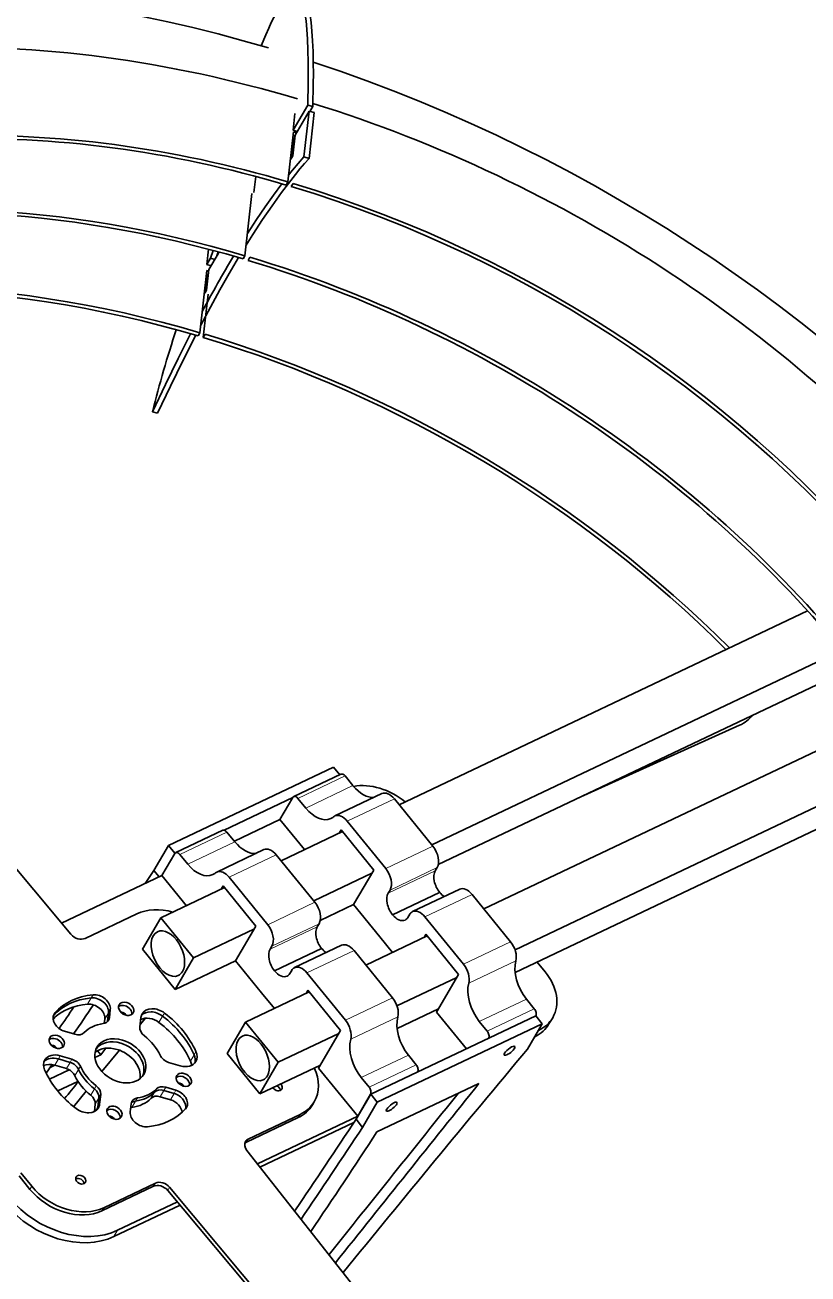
# Model space of a CAD drawing. Extents: x 95 to 1141, y 12 to 831.
# Drawn here: x 807.6 to 855.7, y 584.2 to 661 of the extents above; entities that cross this region are included whole.
import ezdxf

# ---------------------------------------------------------------- set-up
doc = ezdxf.new("R2010")
doc.units = 0

msp = doc.modelspace()

# ---------------------------------------------------------------- linework, layer by layer
at = {"color": 7, "lineweight": 35, "ltscale": 0.044715}
for p, q in [((824.035, 654.491), (824.937, 656.035)), ((816.384, 610.567), (815.482, 609.023)), ((838.446, 598.063), (839.348, 599.607)), ((828.813, 595.29), (827.911, 593.746)), ((829.214, 594.797), (828.312, 593.253))]:
    msp.add_line(p, q, dxfattribs=at)
at = {"color": 7, "lineweight": 35, "ltscale": 0.008149}
msp.add_line((825.249, 655.942), (824.937, 656.035), dxfattribs=at)
at = {"color": 7, "lineweight": 35, "ltscale": 0.008579}
msp.add_line((825.076, 655.646), (825.249, 655.942), dxfattribs=at)
at = {"color": 7, "lineweight": 35, "ltscale": 0.025683}
msp.add_line((824.15, 655.512), (824.035, 654.491), dxfattribs=at)
at = {"color": 7, "lineweight": 35, "ltscale": 0.042641}
msp.add_line((825.022, 655.662), (824.162, 654.189), dxfattribs=at)
at = {"color": 7, "lineweight": 35, "ltscale": 0.07063}
for p, q in [((824.705, 652.855), (825.022, 655.662)), ((825.017, 652.761), (825.334, 655.569))]:
    msp.add_line(p, q, dxfattribs=at)
at = {"color": 7, "lineweight": 35, "ltscale": 0.00815}
for p, q in [((825.334, 655.569), (825.022, 655.662)), ((825.017, 652.761), (824.705, 652.855)), ((815.713, 637.104), (815.401, 637.197))]:
    msp.add_line(p, q, dxfattribs=at)
at = {"color": 7, "lineweight": 35, "ltscale": 0.077051}
msp.add_line((823.726, 651.317), (824.073, 654.38), dxfattribs=at)
at = {"color": 7, "lineweight": 35, "ltscale": 0.006744}
for p, q in [((824.293, 654.414), (824.035, 654.491)), ((819.224, 646.552), (818.966, 646.63))]:
    msp.add_line(p, q, dxfattribs=at)
at = {"color": 7, "lineweight": 35, "ltscale": 0.004463}
msp.add_line((824.073, 654.38), (824.244, 654.329), dxfattribs=at)
at = {"color": 7, "lineweight": 35, "ltscale": 0.032105}
for p, q in [((823.905, 652.72), (824.049, 653.996)), ((824.162, 654.189), (824.018, 652.913)), ((818.867, 645.942), (818.723, 644.666))]:
    msp.add_line(p, q, dxfattribs=at)
at = {"color": 7, "lineweight": 35, "ltscale": 0.001242}
msp.add_line((824.049, 653.996), (824.024, 653.953), dxfattribs=at)
at = {"color": 7, "lineweight": 35, "ltscale": 0.002803}
for p, q in [((824.048, 654.16), (824.155, 654.128)), ((818.749, 645.877), (818.856, 645.845))]:
    msp.add_line(p, q, dxfattribs=at)
at = {"color": 7, "lineweight": 35, "ltscale": 0.002293}
msp.add_line((824.137, 653.97), (824.049, 653.996), dxfattribs=at)
at = {"color": 7, "lineweight": 35, "ltscale": 0.002163}
msp.add_line((824.147, 654.054), (824.103, 653.98), dxfattribs=at)
at = {"color": 7, "lineweight": 35, "ltscale": 0.005589}
for p, q in [((824.018, 652.913), (823.905, 652.72)), ((818.723, 644.666), (818.61, 644.473)), ((832.89, 609.202), (832.778, 609.009)), ((831.207, 606.339), (831.094, 606.146)), ((825.636, 605.759), (825.523, 605.566)), ((832.092, 604.919), (832.205, 605.112)), ((824.837, 601.476), (824.95, 601.669)), ((825.226, 594.634), (825.339, 594.827))]:
    msp.add_line(p, q, dxfattribs=at)
at = {"color": 7, "lineweight": 35, "ltscale": 0.024659}
msp.add_line((821.74, 651.652), (821.629, 650.672), dxfattribs=at)
at = {"color": 7, "lineweight": 35, "ltscale": 0.00559}
for p, q in [((823.614, 651.124), (823.726, 651.317)), ((823.926, 651.031), (824.039, 651.224)), ((821.277, 646.494), (821.39, 646.687)), ((818.203, 641.856), (818.316, 642.049)), ((818.516, 641.763), (818.628, 641.956)), ((826.992, 611.519), (826.88, 611.326)), ((819.738, 608.075), (819.625, 607.882)), ((829.995, 607.828), (829.882, 607.635)), ((822.74, 604.385), (822.627, 604.192))]:
    msp.add_line(p, q, dxfattribs=at)
at = {"color": 7, "lineweight": 35, "ltscale": 0.096315}
msp.add_line((821.078, 646.78), (821.511, 650.608), dxfattribs=at)
at = {"color": 7, "lineweight": 35, "ltscale": 0.023565}
msp.add_line((818.846, 647.18), (818.74, 646.243), dxfattribs=at)
at = {"color": 7, "lineweight": 35, "ltscale": 0.027946}
msp.add_line((819.431, 646.907), (818.867, 645.942), dxfattribs=at)
at = {"color": 7, "lineweight": 35, "ltscale": 0.012552}
msp.add_line((819.122, 647.107), (818.966, 646.63), dxfattribs=at)
at = {"color": 7, "lineweight": 35, "ltscale": 0.006272}
msp.add_line((819.437, 647.022), (819.359, 646.783), dxfattribs=at)
at = {"color": 7, "lineweight": 35, "ltscale": 0.002807}
msp.add_line((819.468, 647.013), (819.431, 646.907), dxfattribs=at)
at = {"color": 7, "lineweight": 35, "ltscale": 0.005588}
for p, q in [((820.965, 646.587), (821.078, 646.78)), ((823.952, 602.895), (823.839, 602.702))]:
    msp.add_line(p, q, dxfattribs=at)
at = {"color": 7, "lineweight": 35, "ltscale": 0.096301}
msp.add_line((818.316, 642.049), (818.749, 645.877), dxfattribs=at)
at = {"color": 7, "lineweight": 35, "ltscale": 0.011178}
msp.add_line((818.966, 646.63), (818.74, 646.243), dxfattribs=at)
at = {"color": 7, "lineweight": 35, "ltscale": 0.006742}
msp.add_line((818.999, 646.166), (818.74, 646.243), dxfattribs=at)
at = {"color": 7, "lineweight": 35, "ltscale": 0.029666}
msp.add_line((818.61, 644.473), (818.744, 645.652), dxfattribs=at)
at = {"color": 7, "lineweight": 35, "ltscale": 0.002802}
msp.add_line((818.724, 645.657), (818.832, 645.625), dxfattribs=at)
at = {"color": 7, "lineweight": 35, "ltscale": 0.066635}
msp.add_line((818.815, 644.411), (818.516, 641.763), dxfattribs=at)
at = {"color": 7, "lineweight": 35}
for p, q in [((810.388, 605.111), (782.36, 638.579)), ((855.652, 624.981), (830.554, 613.069)), ((857.762, 622.567), (832.558, 610.605)), ((858.585, 621.562), (832.962, 609.401)), ((860.851, 618.569), (835.766, 606.663)), ((862.601, 615.984), (837.677, 604.155)), ((863.275, 614.908), (837.685, 602.763)), ((821.199, 591.822), (845.856, 560.614)), ((816.342, 589.377), (841.213, 559.679)), ((816.454, 589.57), (841.456, 559.717))]:
    msp.add_line(p, q, dxfattribs=at)
at = {"color": 7, "lineweight": 35, "ltscale": 0.273662}
msp.add_line((841.495, 613.45), (851.477, 617.944), dxfattribs=at)
at = {"color": 7, "lineweight": 35, "ltscale": 0.280439}
for p, q in [((826.518, 615.377), (816.384, 610.567)), ((838.947, 600.1), (828.813, 595.29)), ((839.348, 599.607), (829.214, 594.797))]:
    msp.add_line(p, q, dxfattribs=at)
at = {"color": 7, "lineweight": 35, "ltscale": 0.015245}
msp.add_line((826.903, 614.904), (826.518, 615.377), dxfattribs=at)
at = {"color": 7, "lineweight": 35, "ltscale": 0.080126}
for p, q in [((826.976, 614.939), (824.081, 613.565)), ((819.721, 611.496), (816.826, 610.122)), ((822.242, 610.307), (819.346, 608.933)), ((834.275, 607.877), (831.379, 606.503)), ((825.791, 604.242), (822.895, 602.868))]:
    msp.add_line(p, q, dxfattribs=at)
at = {"color": 7, "lineweight": 13, "ltscale": 0.080126}
for p, q in [((827.232, 614.831), (824.336, 613.457)), ((827.715, 614.237), (824.82, 612.862)), ((830.264, 613.426), (827.368, 612.052)), ((820.461, 610.793), (817.565, 609.419)), ((823.009, 609.983), (820.113, 608.608)), ((832.778, 609.009), (829.882, 607.635)), ((825.523, 605.566), (822.627, 604.192)), ((837.405, 604.648), (834.51, 603.273)), ((837.729, 603.477), (834.833, 602.102)), ((830.151, 601.204), (827.255, 599.83)), ((838.375, 601.134), (835.48, 599.76)), ((830.474, 600.033), (827.578, 598.659)), ((838.859, 600.54), (835.964, 599.165)), ((838.947, 600.1), (836.051, 598.726)), ((831.121, 597.691), (828.225, 596.316)), ((831.692, 596.657), (828.796, 595.283))]:
    msp.add_line(p, q, dxfattribs=at)
at = {"color": 7, "lineweight": 35, "ltscale": 0.019155}
for p, q in [((827.232, 614.831), (827.715, 614.237)), ((835.964, 599.165), (835.48, 599.76))]:
    msp.add_line(p, q, dxfattribs=at)
at = {"color": 7, "lineweight": 35, "ltscale": 0.080125}
msp.add_line((829.497, 613.75), (826.601, 612.376), dxfattribs=at)
at = {"color": 7, "lineweight": 35, "ltscale": 0.116863}
msp.add_line((824.023, 613.51), (819.8, 611.506), dxfattribs=at)
at = {"color": 7, "lineweight": 35, "ltscale": 0.039125}
for p, q in [((823.234, 612.159), (824.023, 613.51)), ((815.979, 608.715), (816.768, 610.067)), ((828.007, 593.931), (828.796, 595.283))]:
    msp.add_line(p, q, dxfattribs=at)
at = {"color": 7, "lineweight": 35, "ltscale": 0.019157}
for p, q in [((824.336, 613.457), (824.82, 612.862)), ((838.859, 600.54), (838.375, 601.134)), ((831.604, 597.096), (831.121, 597.691))]:
    msp.add_line(p, q, dxfattribs=at)
at = {"color": 7, "lineweight": 35, "ltscale": 0.093808}
for p, q in [((832.632, 610.515), (830.264, 613.426)), ((825.377, 607.072), (823.009, 609.983)), ((835.037, 607.558), (837.405, 604.648)), ((827.782, 604.115), (830.151, 601.204))]:
    msp.add_line(p, q, dxfattribs=at)
at = {"color": 7, "lineweight": 35, "ltscale": 0.077545}
msp.add_line((820.432, 610.828), (823.234, 612.159), dxfattribs=at)
at = {"color": 7, "lineweight": 35, "ltscale": 0.059595}
for p, q in [((824.739, 610.309), (823.234, 612.159)), ((817.484, 606.866), (815.979, 608.715))]:
    msp.add_line(p, q, dxfattribs=at)
at = {"color": 7, "lineweight": 13, "ltscale": 0.080124}
msp.add_line((819.977, 611.388), (817.082, 610.013), dxfattribs=at)
at = {"color": 7, "lineweight": 35, "ltscale": 0.019156}
for p, q in [((819.977, 611.388), (820.461, 610.793)), ((817.082, 610.013), (817.565, 609.419)), ((828.709, 595.722), (828.225, 596.316))]:
    msp.add_line(p, q, dxfattribs=at)
at = {"color": 7, "lineweight": 35, "ltscale": 0.104478}
for p, q in [((827.074, 611.418), (823.299, 609.626)), ((832.286, 605.011), (828.511, 603.22))]:
    msp.add_line(p, q, dxfattribs=at)
at = {"color": 7, "lineweight": 35, "ltscale": 0.079413}
for p, q in [((826.992, 611.519), (828.997, 609.055)), ((819.738, 608.075), (821.742, 605.611)), ((815.91, 606.119), (817.914, 603.655)), ((816.787, 601.724), (814.782, 604.188)), ((826.954, 599.205), (824.95, 601.669))]:
    msp.add_line(p, q, dxfattribs=at)
at = {"color": 7, "lineweight": 35, "ltscale": 0.093807}
for p, q in [((829.736, 609.141), (827.368, 612.052)), ((822.481, 605.698), (820.113, 608.608))]:
    msp.add_line(p, q, dxfattribs=at)
at = {"color": 7, "lineweight": 35, "ltscale": 0.01564}
msp.add_line((816.779, 610.082), (816.384, 610.567), dxfattribs=at)
at = {"color": 7, "lineweight": 13, "ltscale": 0.080125}
for p, q in [((832.632, 610.515), (829.736, 609.141)), ((832.89, 609.202), (829.995, 607.828)), ((835.037, 607.558), (832.142, 606.184)), ((825.377, 607.072), (822.481, 605.698)), ((825.636, 605.759), (822.74, 604.385)), ((827.782, 604.115), (824.887, 602.741)), ((831.604, 597.096), (828.709, 595.722))]:
    msp.add_line(p, q, dxfattribs=at)
at = {"color": 7, "lineweight": 35, "ltscale": 0.061483}
for p, q in [((827.757, 606.931), (828.997, 609.055)), ((820.502, 603.487), (821.742, 605.611))]:
    msp.add_line(p, q, dxfattribs=at)
at = {"color": 7, "lineweight": 35, "ltscale": 0.170498}
msp.add_line((809.818, 605.791), (815.979, 608.715), dxfattribs=at)
at = {"color": 7, "lineweight": 35, "ltscale": 0.023811}
msp.add_line((815.482, 609.023), (814.955, 608.229), dxfattribs=at)
at = {"color": 7, "lineweight": 35, "ltscale": 0.012637}
msp.add_line((815.801, 608.63), (815.482, 609.023), dxfattribs=at)
at = {"color": 7, "lineweight": 35, "ltscale": 0.099092}
msp.add_line((828.884, 608.862), (825.304, 607.162), dxfattribs=at)
at = {"color": 7, "lineweight": 35, "ltscale": 0.108202}
msp.add_line((819.82, 607.975), (815.91, 606.119), dxfattribs=at)
at = {"color": 7, "lineweight": 35, "ltscale": 0.080124}
msp.add_line((833.045, 607.685), (830.15, 606.311), dxfattribs=at)
at = {"color": 7, "lineweight": 35, "ltscale": 0.056721}
msp.add_line((827.757, 606.931), (825.708, 605.958), dxfattribs=at)
at = {"color": 7, "lineweight": 35, "ltscale": 0.06353}
msp.add_line((827.757, 606.931), (829.361, 604.959), dxfattribs=at)
at = {"color": 7, "lineweight": 35, "ltscale": 0.087928}
msp.add_line((811.264, 604.856), (814.442, 606.364), dxfattribs=at)
at = {"color": 7, "lineweight": 35, "ltscale": 0.055894}
for p, q in [((815.91, 606.119), (814.782, 604.188)), ((816.787, 601.724), (817.914, 603.655)), ((821.122, 599.712), (819.995, 597.782))]:
    msp.add_line(p, q, dxfattribs=at)
at = {"color": 7, "lineweight": 35, "ltscale": 0.093809}
for p, q in [((832.142, 606.184), (834.51, 603.273)), ((824.887, 602.741), (827.255, 599.83))]:
    msp.add_line(p, q, dxfattribs=at)
at = {"color": 7, "lineweight": 35, "ltscale": 0.102815}
for p, q in [((821.63, 605.418), (817.914, 603.655)), ((820.502, 603.487), (816.787, 601.724)), ((826.842, 599.012), (823.126, 597.248))]:
    msp.add_line(p, q, dxfattribs=at)
at = {"color": 7, "lineweight": 35, "ltscale": 0.031075}
msp.add_line((830.145, 603.995), (829.361, 604.959), dxfattribs=at)
at = {"color": 7, "lineweight": 35, "ltscale": 0.079411}
for p, q in [((834.209, 602.648), (832.205, 605.112)), ((821.122, 599.712), (823.126, 597.248))]:
    msp.add_line(p, q, dxfattribs=at)
at = {"color": 7, "lineweight": 35, "ltscale": 0.080127}
msp.add_line((827.02, 604.434), (824.125, 603.06), dxfattribs=at)
at = {"color": 7, "lineweight": 35, "ltscale": 0.063531}
msp.add_line((820.502, 603.487), (822.106, 601.516), dxfattribs=at)
at = {"color": 7, "lineweight": 35, "ltscale": 0.019109}
msp.add_line((839.523, 602.812), (839.04, 603.405), dxfattribs=at)
at = {"color": 7, "lineweight": 35, "ltscale": 0.101672}
msp.add_line((834.097, 602.455), (830.422, 600.711), dxfattribs=at)
at = {"color": 7, "lineweight": 35, "ltscale": 0.067072}
msp.add_line((834.209, 602.648), (832.857, 600.331), dxfattribs=at)
at = {"color": 7, "lineweight": 13, "ltscale": 0.005589}
for p, q in [((811.635, 601.201), (811.748, 601.394)), ((817.955, 597.709), (818.068, 597.902)), ((811.828, 595.618), (811.941, 595.811)), ((814.357, 594.863), (814.47, 595.056)), ((824.352, 593.851), (824.465, 594.044)), ((816.342, 589.377), (816.454, 589.57))]:
    msp.add_line(p, q, dxfattribs=at)
at = {"color": 7, "lineweight": 35, "ltscale": 0.108201}
msp.add_line((825.032, 601.568), (821.122, 599.712), dxfattribs=at)
at = {"color": 7, "lineweight": 35, "ltscale": 0.031074}
msp.add_line((822.891, 600.552), (822.106, 601.516), dxfattribs=at)
at = {"color": 7, "lineweight": 13, "ltscale": 0.011178}
for p, q in [((811.635, 601.201), (811.41, 600.815)), ((839.115, 599.203), (838.889, 598.817)), ((817.955, 597.709), (817.73, 597.322)), ((809.619, 597.457), (809.394, 597.071)), ((815.526, 595.418), (815.301, 595.031)), ((816.106, 595.521), (815.88, 595.135)), ((816.728, 595.335), (816.503, 594.949)), ((813.259, 586.931), (813.033, 586.545))]:
    msp.add_line(p, q, dxfattribs=at)
at = {"color": 7, "lineweight": 35, "ltscale": 0.005387}
msp.add_line((809.42, 600.046), (809.297, 599.868), dxfattribs=at)
at = {"color": 7, "lineweight": 13, "ltscale": 0.004281}
msp.add_line((809.318, 600.133), (809.404, 600.281), dxfattribs=at)
at = {"color": 7, "lineweight": 35, "ltscale": 0.006715}
msp.add_line((812.47, 599.906), (812.44, 599.639), dxfattribs=at)
at = {"color": 7, "lineweight": 13, "ltscale": 0.011179}
for p, q in [((812.695, 600.292), (812.47, 599.906)), ((816.025, 600.081), (815.799, 599.695)), ((810.338, 597.243), (810.112, 596.857)), ((810.857, 596.812), (810.631, 596.425)), ((811.828, 595.618), (811.603, 595.231)), ((812.105, 595.071), (811.879, 594.685)), ((814.357, 594.863), (814.131, 594.476))]:
    msp.add_line(p, q, dxfattribs=at)
at = {"color": 7, "lineweight": 35, "ltscale": 0.012789}
for p, q in [((812.638, 599.784), (812.695, 600.292)), ((812.695, 600.292), (812.638, 599.784)), ((814.092, 594.705), (814.034, 594.196))]:
    msp.add_line(p, q, dxfattribs=at)
at = {"color": 7, "lineweight": 13, "ltscale": 0.005588}
for p, q in [((812.638, 599.784), (812.75, 599.977)), ((810.338, 597.243), (810.45, 597.436)), ((815.465, 589.633), (815.578, 589.826))]:
    msp.add_line(p, q, dxfattribs=at)
at = {"color": 7, "lineweight": 13, "ltscale": 0.00559}
for p, q in [((812.695, 600.292), (812.808, 600.485)), ((816.025, 600.081), (816.137, 600.275)), ((809.619, 597.457), (809.732, 597.651)), ((810.857, 596.812), (810.969, 597.005)), ((812.105, 595.071), (812.217, 595.264)), ((815.526, 595.418), (815.639, 595.611)), ((816.106, 595.521), (816.219, 595.714)), ((816.728, 595.335), (816.841, 595.528)), ((812.038, 594.484), (812.151, 594.677)), ((821.175, 592.342), (821.287, 592.536)), ((807.87, 589.443), (807.983, 589.636)), ((812.288, 588.125), (812.401, 588.318))]:
    msp.add_line(p, q, dxfattribs=at)
at = {"color": 7, "lineweight": 35, "ltscale": 0.01279}
msp.add_line((812.75, 599.977), (812.808, 600.485), dxfattribs=at)
at = {"color": 7, "lineweight": 35, "ltscale": 0.001102}
msp.add_line((813.51, 600.327), (813.483, 600.293), dxfattribs=at)
at = {"color": 7, "lineweight": 35, "ltscale": 0.014765}
for p, q in [((814.691, 600.004), (814.625, 599.417)), ((812.217, 595.264), (812.151, 594.677)), ((812.105, 595.071), (812.038, 594.484)), ((812.105, 595.071), (812.038, 594.484))]:
    msp.add_line(p, q, dxfattribs=at)
at = {"color": 7, "lineweight": 35, "ltscale": 0.012753}
msp.add_line((814.963, 599.956), (814.641, 599.561), dxfattribs=at)
at = {"color": 7, "lineweight": 35, "ltscale": 0.070226}
msp.add_line((832.968, 600.524), (830.431, 599.319), dxfattribs=at)
at = {"color": 7, "lineweight": 35, "ltscale": 0.072577}
msp.add_line((832.857, 600.331), (834.689, 598.079), dxfattribs=at)
at = {"color": 7, "lineweight": 35, "ltscale": 0.015882}
for p, q in [((839.348, 599.607), (838.947, 600.1)), ((829.214, 594.797), (828.813, 595.29)), ((828.312, 593.253), (827.911, 593.746))]:
    msp.add_line(p, q, dxfattribs=at)
at = {"color": 7, "lineweight": 35, "ltscale": 0.011179}
msp.add_line((839.989, 599.986), (839.763, 599.6), dxfattribs=at)
at = {"color": 7, "lineweight": 35, "ltscale": 0.016233}
for p, q in [((810.001, 599.153), (810.624, 598.967)), ((816.728, 595.335), (816.106, 595.521)), ((816.106, 595.521), (816.728, 595.335)), ((816.841, 595.528), (816.219, 595.714)), ((815.88, 595.135), (816.503, 594.949))]:
    msp.add_line(p, q, dxfattribs=at)
at = {"color": 7, "lineweight": 13, "ltscale": 0.002097}
msp.add_line((812.638, 599.784), (812.595, 599.711), dxfattribs=at)
at = {"color": 7, "lineweight": 35, "ltscale": 0.067073}
msp.add_line((826.954, 599.205), (825.602, 596.888), dxfattribs=at)
at = {"color": 7, "lineweight": 35, "ltscale": 0.000120119}
for p, q in [((839.11, 599.201), (839.115, 599.203)), ((838.885, 598.814), (838.889, 598.817))]:
    msp.add_line(p, q, dxfattribs=at)
at = {"color": 7, "lineweight": 35, "ltscale": 0.01874}
for p, q in [((809.732, 597.651), (810.45, 597.436)), ((809.394, 597.071), (810.112, 596.857))]:
    msp.add_line(p, q, dxfattribs=at)
at = {"color": 7, "lineweight": 35, "ltscale": 0.009822}
msp.add_line((812.216, 597.716), (811.861, 597.548), dxfattribs=at)
at = {"color": 7, "lineweight": 35, "ltscale": 0.007886}
msp.add_line((812.216, 597.716), (812.017, 597.961), dxfattribs=at)
at = {"color": 7, "lineweight": 35, "ltscale": 0.012715}
msp.add_line((812.534, 598.113), (812.216, 597.716), dxfattribs=at)
at = {"color": 7, "lineweight": 35, "ltscale": 0.042391}
msp.add_line((813.364, 597.992), (812.296, 596.675), dxfattribs=at)
at = {"color": 7, "lineweight": 35, "ltscale": 0.079412}
msp.add_line((821.999, 595.318), (819.995, 597.782), dxfattribs=at)
at = {"color": 7, "lineweight": 35, "ltscale": 0.016136}
msp.add_line((809.239, 597.107), (808.869, 596.578), dxfattribs=at)
at = {"color": 7, "lineweight": 35, "ltscale": 0.033399}
msp.add_line((810.27, 596.792), (809.063, 596.22), dxfattribs=at)
at = {"color": 7, "lineweight": 35, "ltscale": 0.008209}
msp.add_line((809.409, 597.067), (809.112, 596.926), dxfattribs=at)
at = {"color": 7, "lineweight": 35, "ltscale": 0.018741}
for p, q in [((809.619, 597.457), (810.338, 597.243)), ((809.619, 597.457), (810.338, 597.243)), ((816.392, 597.245), (817.11, 597.031))]:
    msp.add_line(p, q, dxfattribs=at)
at = {"color": 7, "lineweight": 35, "ltscale": 0.055893}
msp.add_line((821.999, 595.318), (823.126, 597.248), dxfattribs=at)
at = {"color": 7, "lineweight": 35, "ltscale": 0.102813}
msp.add_line((825.715, 597.081), (821.999, 595.318), dxfattribs=at)
at = {"color": 7, "lineweight": 35, "ltscale": 0.095294}
msp.add_line((825.602, 596.888), (828.007, 593.931), dxfattribs=at)
at = {"color": 7, "lineweight": 35, "ltscale": 0.034429}
msp.add_line((810.822, 596.078), (809.578, 595.487), dxfattribs=at)
at = {"color": 7, "lineweight": 35, "ltscale": 0.030524}
msp.add_line((811.323, 595.473), (810.556, 594.523), dxfattribs=at)
at = {"color": 7, "lineweight": 35, "ltscale": 0.173605}
msp.add_line((835.462, 595.948), (829.189, 592.971), dxfattribs=at)
at = {"color": 7, "lineweight": 35, "ltscale": 0.011606}
msp.add_line((811.879, 594.685), (811.827, 594.224), dxfattribs=at)
at = {"color": 7, "lineweight": 13, "ltscale": 0.005944}
msp.add_line((812.038, 594.484), (811.918, 594.279), dxfattribs=at)
at = {"color": 7, "lineweight": 35, "ltscale": 0.087929}
for p, q in [((821.175, 592.342), (824.352, 593.851)), ((821.287, 592.536), (824.465, 594.044)), ((815.465, 589.633), (812.288, 588.125)), ((815.578, 589.826), (812.401, 588.318))]:
    msp.add_line(p, q, dxfattribs=at)
at = {"color": 7, "lineweight": 35, "ltscale": 0.171007}
msp.add_line((821.844, 591.006), (828.024, 593.939), dxfattribs=at)
at = {"color": 7, "lineweight": 35, "ltscale": 0.000449117}
msp.add_line((828.024, 593.939), (828.007, 593.931), dxfattribs=at)
at = {"color": 7, "lineweight": 35, "ltscale": 0.159719}
msp.add_line((822.005, 590.803), (827.776, 593.542), dxfattribs=at)
at = {"color": 7, "lineweight": 35, "ltscale": 0.026549}
msp.add_line((807.2, 590.267), (807.87, 589.443), dxfattribs=at)
at = {"color": 7, "lineweight": 35, "ltscale": 0.026548}
msp.add_line((807.313, 590.46), (807.983, 589.636), dxfattribs=at)
at = {"color": 7, "lineweight": 35, "ltscale": 0.112484}
msp.add_line((813.033, 586.545), (817.098, 588.474), dxfattribs=at)
at = {"color": 7, "lineweight": 35, "ltscale": 0.101617}
msp.add_line((813.259, 586.931), (816.931, 588.674), dxfattribs=at)
at = {"color": 7, "lineweight": 35}
for points in [[(824.197, 662.901), (824.112, 662.913), (824.023, 662.902), (823.93, 662.866), (823.833, 662.807), (823.732, 662.725), (823.627, 662.62), (823.545, 662.526), (823.462, 662.42), (823.367, 662.288), (823.27, 662.141), (823.069, 661.804), (822.858, 661.412), (822.701, 661.094), (822.539, 660.75), (822.362, 660.354), (822.074, 659.672)], [(824.937, 656.035), (824.966, 657.435), (824.971, 658.075), (824.968, 658.675), (824.953, 659.412), (824.926, 660.078), (824.886, 660.673), (824.834, 661.197), (824.77, 661.65), (824.733, 661.85), (824.693, 662.033), (824.654, 662.182), (824.613, 662.317), (824.554, 662.476), (824.491, 662.61), (824.424, 662.719), (824.353, 662.804), (824.277, 662.864), (824.197, 662.901)], [(825.249, 655.942), (825.279, 657.342), (825.283, 657.982), (825.28, 658.582), (825.266, 659.319), (825.239, 659.985), (825.199, 660.579), (825.147, 661.103), (825.082, 661.556), (825.045, 661.757), (825.005, 661.939), (824.966, 662.089), (824.925, 662.224), (824.867, 662.383), (824.804, 662.517), (824.737, 662.626), (824.665, 662.711), (824.59, 662.771), (824.51, 662.807)], [(825.017, 652.761), (824.74, 652.444), (824.461, 652.114), (824.179, 651.768), (823.894, 651.41), (823.323, 650.657), (822.745, 649.852), (822.16, 648.996), (821.569, 648.089), (821.151, 647.423)], [(823.35, 651.202), (822.834, 650.509), (822.314, 649.775), (821.788, 648.999), (821.232, 648.143)], [(820.691, 646.668), (820.12, 645.696), (819.542, 644.679), (818.959, 643.616), (818.369, 642.508)], [(817.741, 641.992), (816.97, 640.469), (816.191, 638.871), (815.401, 637.197)], [(818.054, 641.901), (817.283, 640.377), (816.503, 638.778), (815.713, 637.104)]]:
    msp.add_lwpolyline(points, dxfattribs=at)
for centre, radius, start, end in [((844.977, 634.888), 27.088, 138.44949, 141.50578), ((889.117, 605.724), 80.056, 149.16476, 151.94661), ((885.407, 619.677), 72.165, 161.78023, 165.94901), ((275.169, 967.302), 648.916, 325.454044, 325.596177), ((461.765, 839.963), 423.93, 325.35951, 325.65192), ((1901.485, -291.227), 1385.961, 140.085705, 140.821562), ((1305.421, 184.716), 643.271, 140.250544, 140.368584), ((32248.102, -24567.332), 40249.157, 141.3051392, 141.3231982), ((32250.826, -24569.686), 40252.135, 141.3031311, 141.3232119), ((312.21, 935.529), 618.679, 325.837019, 326.465393), ((312.594, 935.047), 618.699, 325.836145, 326.465387), ((497.985, 808.587), 395.204, 325.87084, 326.93561)]:
    msp.add_arc(centre, radius, start, end, dxfattribs=at)
for centre, major_axis, ratio, start_param, end_param in [((816.183, 602.071), (64.772, -37.811), 0.741704, 1.889479, 2.58671), ((818.831, 606.609), (56.135, -32.769), 0.741704, 1.889821, 2.279523), ((816.183, 602.071), (64.772, -37.811), 0.741704, 0.402454, 1.850162), ((818.831, 606.609), (56.135, -32.769), 0.741704, 1.122186, 1.874205), ((818.831, 606.609), (50.378, -29.408), 0.741704, 1.890114, 2.279473), ((818.719, 606.416), (50.378, -29.408), 0.741704, 1.890114, 2.279473), ((816.07, 601.879), (50.378, -29.408), 0.741704, 1.890114, 3.078234), ((816.183, 602.072), (50.378, -29.408), 0.741704, 1.890114, 3.080822), ((818.719, 606.416), (50.378, -29.408), 0.741704, 0.319318, 1.8844), ((818.831, 606.609), (50.378, -29.408), 0.741704, 0.319318, 1.8844), ((816.183, 602.072), (50.378, -29.408), 0.741704, 1.104712, 1.8844), ((816.07, 601.879), (50.378, -29.408), 0.741704, 1.104712, 1.8844), ((813.308, 597.148), (50.378, -29.408), 0.741704, 1.890114, 2.566761), ((813.421, 597.341), (50.378, -29.408), 0.741704, 1.890114, 2.566761), ((813.308, 597.148), (50.378, -29.408), 0.741704, 1.231661, 1.8844), ((813.421, 597.341), (50.378, -29.408), 0.741704, 1.229306, 1.8844), ((818.831, 606.609), (50.378, -29.408), 0.741704, 3.46091, 5.025992), ((849.514, 620.428), (2.879, -1.68), 0.741704, 5.796794, 6.193604), ((827.119, 614.638), (-0.143, 0.301), 0.598321, 5.100365, 6.283228), ((828.392, 615.395), (-0.858, 1.807), 0.598321, 1.958772, 2.941736), ((829.091, 611.523), (-2.879, 1.68), 0.741704, 4.495682, 5.562574), ((829.925, 612.847), (-0.429, 0.903), 0.598321, 5.100365, 6.283146), ((824.224, 613.264), (-0.143, 0.301), 0.598321, 0.000043, 0.387976), ((824.224, 613.264), (-0.143, 0.301), 0.598321, 5.100365, 6.283228), ((825.496, 614.021), (-0.858, 1.807), 0.598321, 1.958772, 3.141554), ((825.496, 614.021), (-0.858, 1.807), 0.598321, 3.141554, 3.305456), ((827.03, 611.473), (-0.429, 0.903), 0.598321, 6.283146, 6.447049), ((827.03, 611.473), (-0.429, 0.903), 0.598321, 5.100365, 6.283146), ((819.864, 611.195), (-0.143, 0.301), 0.598321, 5.100365, 6.283228), ((821.137, 611.952), (-0.858, 1.807), 0.598321, 1.958772, 2.941736), ((816.969, 609.82), (-0.143, 0.301), 0.598321, 0.000043, 0.387976), ((816.969, 609.82), (-0.143, 0.301), 0.598321, 5.100365, 6.283228), ((822.671, 609.404), (-0.429, 0.903), 0.598321, 5.100365, 6.283146), ((832.289, 609.942), (-0.429, 0.903), 0.598321, 3.529568, 5.0929), ((818.241, 610.578), (-0.858, 1.807), 0.598321, 1.958772, 3.141554), ((829.393, 608.567), (-0.429, 0.903), 0.598321, 3.529568, 5.0929), ((818.241, 610.578), (-0.858, 1.807), 0.598321, 3.141554, 3.305456), ((819.775, 608.029), (-0.429, 0.903), 0.598321, 6.283146, 6.447049), ((819.775, 608.029), (-0.429, 0.903), 0.598321, 5.100365, 6.283146), ((833.379, 608.27), (-0.429, 0.903), 0.598321, 0.387976, 1.966283), ((830.484, 606.896), (-0.429, 0.903), 0.598321, 0.387976, 1.966283), ((833.388, 608.259), (-0.429, 0.903), 0.598321, 1.951261, 2.382176), ((834.704, 606.974), (-0.429, 0.903), 0.598321, 5.107829, 6.283229), ((825.034, 606.498), (-0.429, 0.903), 0.598321, 3.529568, 5.0929), ((816.446, 603.9), (2.879, -1.68), 0.741704, 1.911869, 2.672655), ((830.493, 606.885), (-0.429, 0.903), 0.598321, 1.951261, 3.141635), ((830.493, 606.885), (-0.429, 0.903), 0.598321, 3.141635, 3.529568), ((831.808, 605.599), (-0.429, 0.903), 0.598321, 0.000043, 0.387976), ((831.808, 605.599), (-0.429, 0.903), 0.598321, 5.107829, 6.283229), ((816.348, 603.921), (-0.639, 1.347), 0.598321, 0.000039, 3.141631), ((816.348, 603.921), (-0.639, 1.347), 0.598321, 3.529568, 6.283224), ((822.139, 605.124), (-0.429, 0.903), 0.598321, 3.529568, 5.0929), ((826.124, 604.827), (-0.429, 0.903), 0.598321, 0.387976, 1.966283), ((810.863, 605.349), (0.576, -0.336), 0.741704, 4.260905, 5.814248), ((827.449, 603.53), (-0.429, 0.903), 0.598321, 5.107829, 6.283229), ((837.067, 604.068), (-0.429, 0.903), 0.598321, 3.753681, 5.100365), ((823.229, 603.453), (-0.429, 0.903), 0.598321, 0.387976, 1.966283), ((826.133, 604.816), (-0.429, 0.903), 0.598321, 1.951261, 2.382176), ((824.553, 602.156), (-0.429, 0.903), 0.598321, 0.000043, 0.387976), ((824.553, 602.156), (-0.429, 0.903), 0.598321, 5.107829, 6.283229), ((834.172, 602.694), (-0.429, 0.903), 0.598321, 3.753681, 5.100365), ((839.052, 602.293), (-0.858, 1.807), 0.598321, 0.612088, 1.958772), ((816.348, 603.921), (-0.639, 1.347), 0.598321, 3.141631, 3.529568), ((823.238, 603.441), (-0.429, 0.903), 0.598321, 1.951261, 3.141635), ((823.238, 603.441), (-0.429, 0.903), 0.598321, 3.141635, 3.529568), ((837.11, 601.667), (-2.879, 1.68), 0.741704, 3.141635, 4.243451), ((813.421, 597.341), (4.318, -2.521), 0.741704, 2.342856, 3.002455), ((812.027, 600.718), (0.72, -0.42), 0.741704, 0.316461, 2.342856), ((836.156, 600.918), (-0.858, 1.807), 0.598321, 0.612088, 1.958772), ((813.083, 596.761), (-4.318, 2.521), 0.741704, 5.484448, 6.058366), ((813.308, 597.148), (4.318, -2.521), 0.741704, 2.342856, 2.994901), ((813.308, 597.148), (-4.318, 2.521), 0.741704, 5.484448, 6.136494), ((811.689, 600.139), (-0.72, 0.42), 0.741704, 3.458053, 5.484448), ((811.914, 600.525), (0.72, -0.42), 0.741704, 0.316461, 2.342856), ((811.914, 600.525), (-0.72, 0.42), 0.741704, 3.458053, 5.484448), ((813.782, 600.531), (0.432, -0.252), 0.741704, 3.141633, 6.283226), ((813.669, 600.338), (0.432, -0.252), 0.741704, 1.887257, 2.836122), ((813.669, 600.338), (-0.432, 0.252), 0.741704, 5.02885, 5.977715), ((813.782, 600.531), (0.432, -0.252), 0.741704, 1.887257, 3.141633), ((813.669, 600.338), (0.432, -0.252), 0.741704, 0.306115, 1.887257), ((813.669, 600.338), (-0.432, 0.252), 0.741704, 3.447707, 5.02885), ((813.782, 600.531), (0.432, -0.252), 0.741704, 0.00004, 1.887257), ((829.812, 600.625), (-0.429, 0.903), 0.598321, 3.753681, 5.100365), ((810.073, 599.791), (0.72, -0.42), 0.741704, 3.141575, 5.02885), ((810.073, 599.791), (0.72, -0.42), 0.741704, 3.002455, 3.141575), ((812.126, 600.163), (0.576, -0.336), 0.741704, 6.283155, 6.599646), ((813.444, 599.952), (-0.432, 0.252), 0.741704, 5.02885, 5.154193), ((813.444, 599.952), (-0.432, 0.252), 0.741704, 4.271, 5.02885), ((815.29, 599.145), (-0.864, 0.504), 0.741704, 4.549121, 5.830607), ((815.628, 599.724), (0.864, -0.504), 0.741704, 3.141559, 3.458053), ((815.515, 599.531), (0.864, -0.504), 0.741704, 1.407528, 2.989899), ((815.515, 599.531), (-0.864, 0.504), 0.741704, 4.549121, 6.131491), ((815.628, 599.724), (0.864, -0.504), 0.741704, 1.407528, 3.141559), ((813.308, 597.148), (4.606, -2.689), 0.741704, 0.796189, 1.407528), ((813.308, 597.148), (-4.606, 2.689), 0.741704, 3.937782, 4.549121), ((813.421, 597.341), (4.606, -2.689), 0.741704, 0.796189, 1.407528), ((831.797, 598.849), (-0.858, 1.807), 0.598321, 0.612088, 1.958772), ((838.746, 600.347), (-0.143, 0.301), 0.598321, 3.529568, 5.100365), ((837.11, 601.667), (-2.879, 1.68), 0.741704, 2.672655, 3.141635), ((813.421, 597.341), (2.447, -1.428), 0.741704, 2.383574, 2.961736), ((812.126, 600.163), (0.576, -0.336), 0.741704, 5.525167, 6.283155), ((812.013, 599.97), (0.576, -0.336), 0.741704, 0.22757, 0.316461), ((812.013, 599.97), (-0.576, 0.336), 0.741704, 3.369163, 3.458053), ((815.249, 599.231), (0.576, -0.336), 0.741704, 3.458053, 4.532532), ((813.083, 596.761), (-4.606, 2.689), 0.741704, 3.937782, 4.549121), ((826.917, 599.251), (-0.429, 0.903), 0.598321, 3.753681, 5.100365), ((835.851, 598.972), (-0.143, 0.301), 0.598321, 3.529568, 5.100365), ((836.884, 601.281), (-2.879, 1.68), 0.741704, 2.672655, 3.141635), ((809.516, 598.506), (0.432, -0.252), 0.741704, 3.141633, 6.283226), ((809.404, 598.313), (0.432, -0.252), 0.741704, 1.887257, 2.836122), ((809.404, 598.313), (-0.432, 0.252), 0.741704, 5.02885, 5.977715), ((809.516, 598.506), (0.432, -0.252), 0.741704, 1.887257, 3.141633), ((809.178, 597.927), (-0.432, 0.252), 0.741704, 5.02885, 5.154193), ((809.178, 597.927), (-0.432, 0.252), 0.741704, 4.271, 5.02885), ((809.404, 598.313), (0.432, -0.252), 0.741704, 0.306115, 1.887257), ((809.404, 598.313), (-0.432, 0.252), 0.741704, 3.447707, 5.02885), ((809.516, 598.506), (0.432, -0.252), 0.741704, 0.00004, 1.887257), ((810.681, 599.478), (0.576, -0.336), 0.741704, 5.02885, 6.103329), ((813.308, 597.148), (1.439, -0.84), 0.741704, 1.887257, 3.051271), ((813.308, 597.148), (-1.439, 0.84), 0.741704, 5.02885, 6.192863), ((813.421, 597.341), (1.439, -0.84), 0.741704, 1.887257, 3.141633), ((813.308, 597.148), (1.439, -0.84), 0.741704, 0.090564, 1.887257), ((813.308, 597.148), (-1.439, 0.84), 0.741704, 3.232156, 5.02885), ((813.421, 597.341), (1.439, -0.84), 0.741704, 0.00004, 1.887257), ((813.421, 597.341), (2.447, -1.428), 0.741704, 0.812778, 1.39094), ((821.56, 597.515), (-0.639, 1.347), 0.598321, 0.000039, 3.141631), ((821.56, 597.515), (-0.639, 1.347), 0.598321, 3.529568, 6.283224), ((828.901, 597.475), (-0.858, 1.807), 0.598321, 0.612088, 1.958772), ((809.533, 596.692), (0.864, -0.504), 0.741704, 1.887257, 2.989995), ((809.533, 596.692), (-0.864, 0.504), 0.741704, 5.02885, 6.131588), ((809.645, 596.885), (0.864, -0.504), 0.741704, 1.887257, 3.141633), ((813.421, 597.341), (1.439, -0.84), 0.741704, 3.141633, 6.283226), ((813.083, 596.761), (-1.439, 0.84), 0.741704, 5.02885, 6.008234), ((813.083, 596.761), (-1.439, 0.84), 0.741704, 3.416376, 5.02885), ((816.449, 597.756), (0.576, -0.336), 0.741704, 3.954371, 5.02885), ((817.084, 597.603), (0.864, -0.504), 0.741704, 0.151439, 0.796189), ((817.084, 597.603), (-0.864, 0.504), 0.741704, 3.293032, 3.937782), ((817.197, 597.797), (0.864, -0.504), 0.741704, 0.00004, 0.796189), ((837.336, 597.955), (0.323, 0.263), 0.303128, 2.462789, 3.141581), ((837.336, 597.955), (0.323, 0.263), 0.303128, 3.141581, 6.283174), ((837.336, 597.955), (0.323, 0.263), 0.303128, 6.283174, 8.745975), ((809.645, 596.885), (0.864, -0.504), 0.741704, 3.141633, 3.937782), ((809.307, 596.306), (-0.864, 0.504), 0.741704, 5.02885, 5.814089), ((813.421, 597.341), (4.606, -2.689), 0.741704, 3.937782, 4.549121), ((810.054, 596.346), (-0.576, 0.336), 0.741704, 3.954371, 5.02885), ((810.28, 596.733), (0.576, -0.336), 0.741704, 0.812778, 1.887257), ((810.28, 596.733), (-0.576, 0.336), 0.741704, 3.954371, 5.02885), ((810.393, 596.926), (0.576, -0.336), 0.741704, 0.812778, 1.887257), ((813.308, 597.148), (2.447, -1.428), 0.741704, 3.954371, 4.532532), ((813.308, 597.148), (-2.447, 1.428), 0.741704, 0.812778, 1.39094), ((813.421, 597.341), (2.447, -1.428), 0.741704, 3.954371, 4.532532), ((817.197, 597.797), (0.864, -0.504), 0.741704, 5.02885, 6.283225), ((816.859, 597.217), (-0.864, 0.504), 0.741704, 3.610531, 3.937782), ((822.46, 596.508), (2.879, -1.68), 0.741704, 0.000043, 0.813488), ((831.491, 596.903), (-0.143, 0.301), 0.598321, 3.529568, 5.100365), ((813.083, 596.761), (-2.447, 1.428), 0.741704, 0.812778, 1.39094), ((817.326, 596.175), (0.432, -0.252), 0.741704, 3.141633, 5.02885), ((817.213, 595.982), (0.432, -0.252), 0.741704, 0.306115, 2.836122), ((817.213, 595.982), (-0.432, 0.252), 0.741704, 3.447707, 5.977715), ((817.326, 596.175), (0.432, -0.252), 0.741704, 0.00004, 3.141633), ((821.56, 597.515), (-0.639, 1.347), 0.598321, 3.141631, 3.529568), ((811.48, 595.258), (0.576, -0.336), 0.741704, 0.316461, 1.39094), ((811.48, 595.258), (-0.576, 0.336), 0.741704, 3.458053, 4.532532), ((811.593, 595.451), (0.576, -0.336), 0.741704, 0.316461, 1.39094), ((813.308, 597.148), (2.447, -1.428), 0.741704, 5.525167, 6.103329), ((813.308, 597.148), (-2.447, 1.428), 0.741704, 2.383574, 2.961736), ((813.421, 597.341), (2.447, -1.428), 0.741704, 5.525167, 6.103329), ((816.048, 595.011), (0.576, -0.336), 0.741704, 1.887257, 2.961736), ((816.048, 595.011), (-0.576, 0.336), 0.741704, 5.02885, 6.103329), ((816.161, 595.204), (0.576, -0.336), 0.741704, 1.887257, 2.961736), ((816.656, 594.697), (0.72, -0.42), 0.741704, 0.179648, 1.887257), ((816.656, 594.697), (-0.72, 0.42), 0.741704, 3.321241, 5.02885), ((816.769, 594.89), (0.72, -0.42), 0.741704, 6.283168, 8.170442), ((816.987, 595.596), (-0.432, 0.252), 0.741704, 4.271, 5.154193), ((817.326, 596.175), (0.432, -0.252), 0.741704, 5.02885, 6.283226), ((823.062, 595.768), (0.288, -0.168), 0.741704, 4.086488, 6.283152), ((822.949, 595.575), (0.288, -0.168), 0.741704, 0.468294, 1.701742), ((822.949, 595.575), (-0.288, 0.168), 0.741704, 3.609886, 4.842894), ((823.062, 595.768), (0.288, -0.168), 0.741704, 0.316461, 1.257766), ((823.062, 595.768), (0.288, -0.168), 0.741704, 6.283152, 6.599646), ((828.596, 595.529), (-0.143, 0.301), 0.598321, 3.529568, 5.100365), ((811.255, 594.871), (-0.576, 0.336), 0.741704, 3.458053, 4.532532), ((811.101, 594.764), (0.864, -0.504), 0.741704, 0.151339, 0.316461), ((811.101, 594.764), (-0.864, 0.504), 0.741704, 3.292932, 3.458053), ((811.214, 594.957), (0.864, -0.504), 0.741704, 6.283151, 6.599646), ((813.06, 594.151), (0.432, -0.252), 0.741704, 0.00004, 3.141633), ((814.378, 593.939), (-0.576, 0.336), 0.741704, 5.525167, 5.644942), ((814.716, 594.518), (0.576, -0.336), 0.741704, 3.141562, 3.458053), ((814.604, 594.325), (0.576, -0.336), 0.741704, 2.383574, 2.913716), ((814.604, 594.325), (-0.576, 0.336), 0.741704, 5.525167, 6.055309), ((813.083, 596.761), (-2.447, 1.428), 0.741704, 2.383574, 2.961736), ((814.716, 594.518), (0.576, -0.336), 0.741704, 2.383574, 3.141562), ((815.823, 594.624), (-0.576, 0.336), 0.741704, 5.02885, 6.103329), ((816.43, 594.311), (-0.72, 0.42), 0.741704, 3.598918, 5.02885), ((822.348, 596.315), (2.879, -1.68), 0.741704, 5.814248, 6.283228), ((822.46, 596.508), (2.879, -1.68), 0.741704, 5.814248, 6.283228), ((830.098, 594.519), (0.323, 0.263), 0.303128, 3.141581, 6.283174), ((830.098, 594.519), (0.323, 0.263), 0.303128, 6.283174, 8.745975), ((811.214, 594.957), (0.864, -0.504), 0.741704, 4.549121, 6.283151), ((813.06, 594.151), (0.432, -0.252), 0.741704, 3.141633, 5.02885), ((812.948, 593.957), (0.432, -0.252), 0.741704, 0.306115, 2.836122), ((812.948, 593.957), (-0.432, 0.252), 0.741704, 3.447707, 5.977715), ((812.722, 593.571), (-0.432, 0.252), 0.741704, 4.271, 5.154193), ((813.06, 594.151), (0.432, -0.252), 0.741704, 5.02885, 6.283226), ((814.815, 593.963), (0.72, -0.42), 0.741704, 3.458053, 5.484448), ((813.421, 597.341), (4.318, -2.521), 0.741704, 5.484448, 6.144047), ((816.769, 594.89), (0.72, -0.42), 0.741704, 6.144047, 6.283168), ((830.098, 594.519), (0.323, 0.263), 0.303128, 2.462789, 3.141581), ((821.688, 592.043), (0.576, -0.336), 0.741704, 3.141629, 4.225998), ((821.576, 591.85), (0.576, -0.336), 0.741704, 2.672655, 2.913773), ((821.688, 592.043), (0.576, -0.336), 0.741704, 2.672655, 3.141629), ((810.997, 590.042), (0.288, -0.168), 0.741704, 3.458053, 6.283152), ((810.885, 589.849), (0.288, -0.168), 0.741704, 0.468294, 2.672484), ((810.885, 589.849), (-0.288, 0.168), 0.741704, 3.609886, 5.814076), ((810.997, 590.042), (0.288, -0.168), 0.741704, 3.141559, 3.458053), ((810.997, 590.042), (0.288, -0.168), 0.741704, 6.283152, 9.424744), ((815.979, 589.333), (0.576, -0.336), 0.741704, 1.119312, 2.672655), ((810.283, 590.589), (2.879, -1.68), 0.741704, 4.243451, 5.814248), ((810.396, 590.782), (2.879, -1.68), 0.741704, 4.243451, 5.814248), ((815.866, 589.14), (0.576, -0.336), 0.741704, 1.119312, 2.672655), ((810.026, 590.241), (-4.318, 2.521), 0.741704, 1.101859, 2.672655), ((810.252, 590.627), (-4.318, 2.521), 0.741704, 1.101859, 2.672655)]:
    msp.add_ellipse(centre, major_axis=major_axis, ratio=ratio, start_param=start_param, end_param=end_param, dxfattribs=at)

doc.saveas('drawing.dxf')
